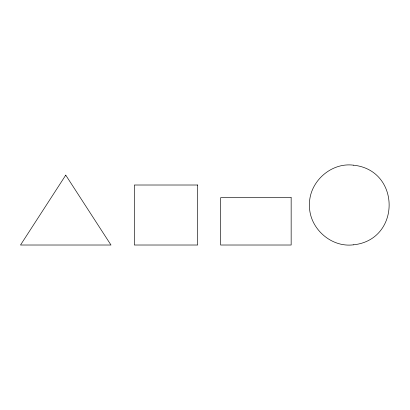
<?xml version="1.0" encoding="UTF-8"?>
<svg xmlns="http://www.w3.org/2000/svg" width="410" height="410" viewBox="0 0 410 410"><rect width="100%" height="100%" fill="white"/><g stroke="black" fill="none" stroke-linecap="round" stroke-linejoin="round"><path stroke-width="0.61" d="M353.405 244.826C401.041 240.009 401.041 169.991 353.405 165.174M353.399 244.826C330.701 247.758 308.858 227.775 309.463 205C308.858 182.224 330.706 162.242 353.399 165.174M65.743 175.142L20.515 245.016L110.987 245.016L65.743 175.142M197.676 185.012L134.352 185.012L134.352 245.016L197.676 245.016L197.676 185.012M291.156 197.697L220.616 197.697L220.616 245.016L291.156 245.016L291.156 197.697"/></g></svg>
